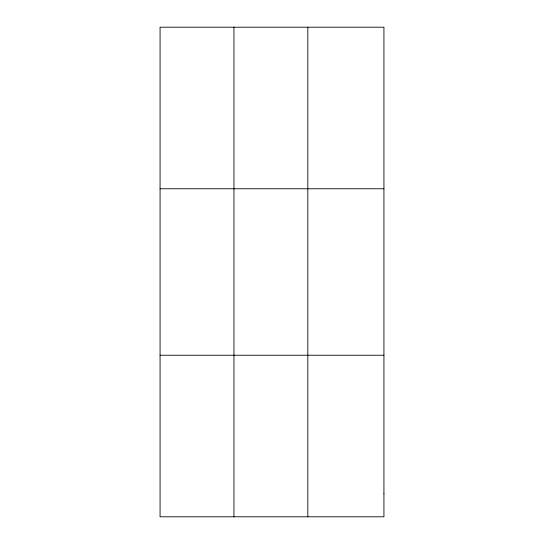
<?xml version="1.0" encoding="UTF-8"?>
<svg xmlns="http://www.w3.org/2000/svg" width="544" height="544" viewBox="0 0 544 544"><rect width="100%" height="100%" fill="white"/><g stroke="black" fill="none" stroke-linecap="round" stroke-linejoin="round"><path stroke-width="0.82" d="M233.94 516.8L233.94 27.2M307.816 516.8L307.816 27.2M160.072 188.768L383.928 188.768M160.072 355.232L383.928 355.232M383.928 493.721L383.928 516.8L160.072 516.8L160.072 27.2L383.928 27.2L383.928 493.721"/></g></svg>
